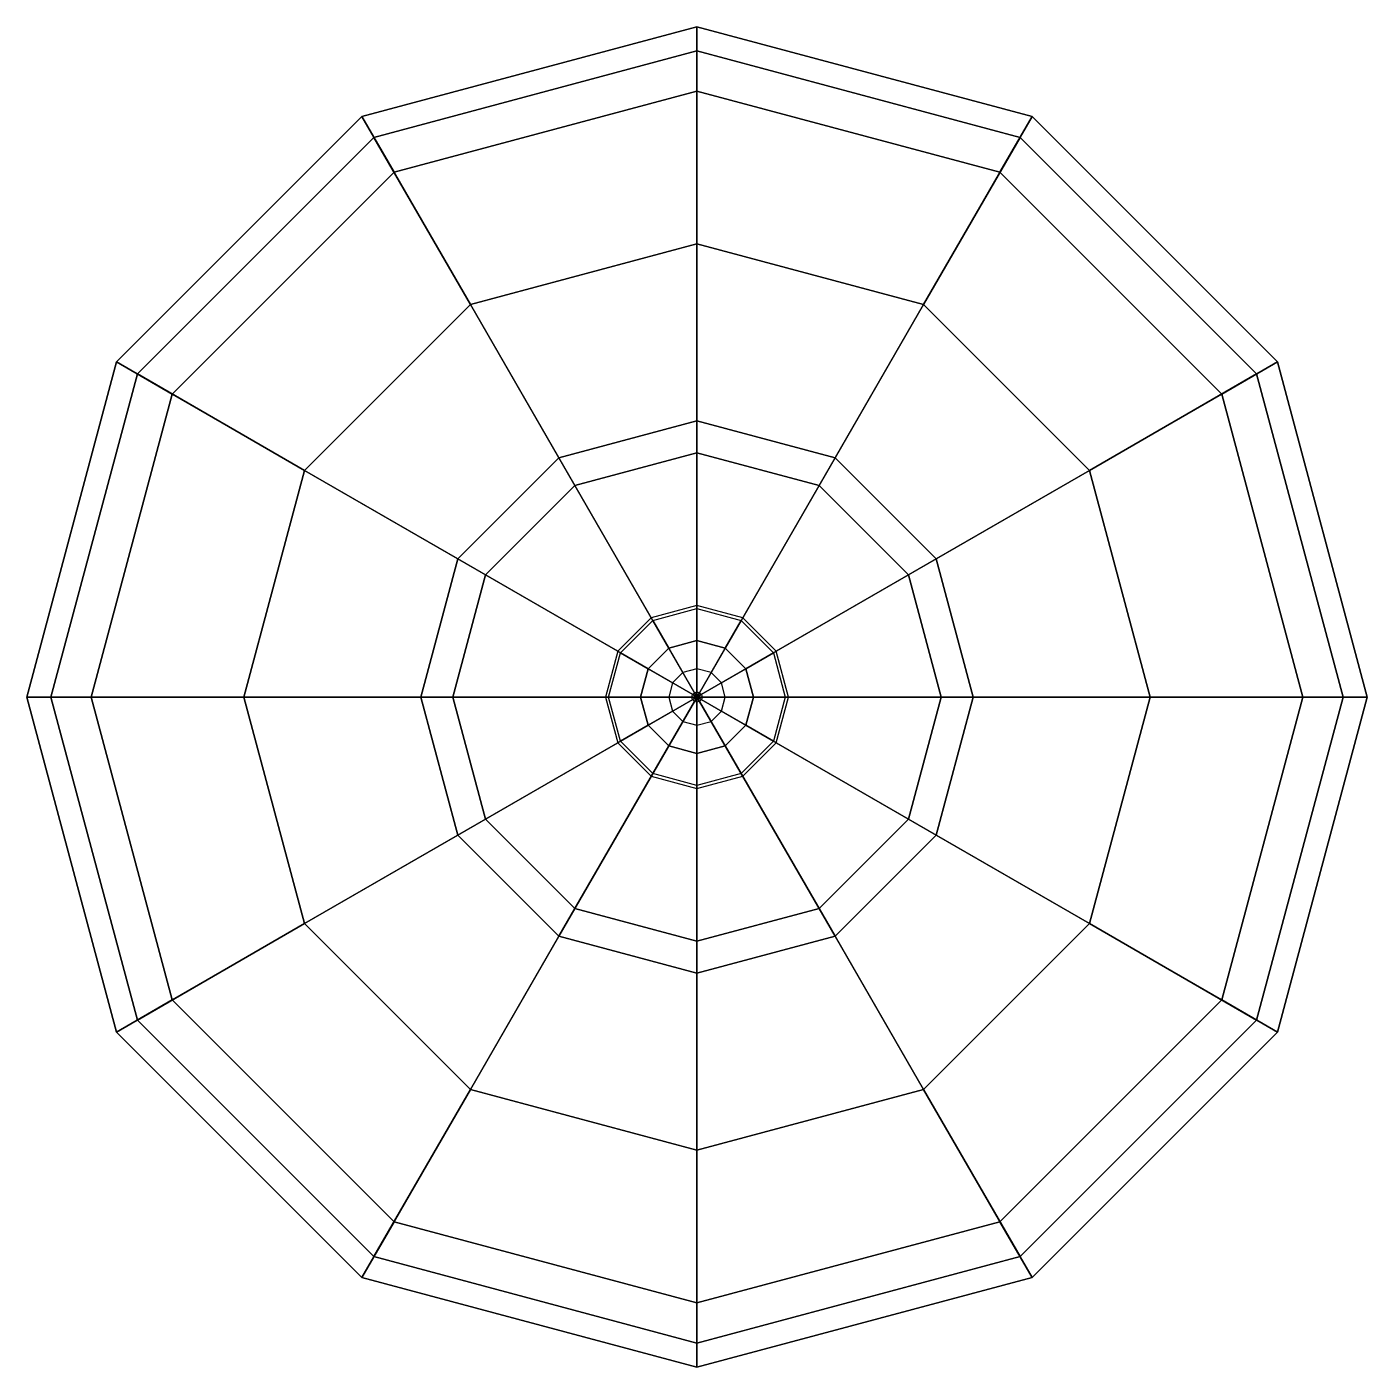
# Model space of a CAD drawing. Extents: x 3700.01 to 3702.85, y 4269.12 to 4271.97.
import ezdxf

# ---------------------------------------------------------------- set-up
doc = ezdxf.new("R2010")
doc.units = 0
doc.header["$LTSCALE"] = 30
doc.header["$MEASUREMENT"] = 0
doc.layers.add('3D', color=4, linetype='CONTINUOUS')

msp = doc.modelspace()

# ---------------------------------------------------------------- linework, layer by layer
at = {"layer": '3D', "color": 3}
for points in [[(3701.4317, 4271.9673, 2.7763), (3701.4317, 4271.8308, 1.9591), (3700.7887, 4271.6585, 1.9591), (3700.7205, 4271.7767, 2.7763)], [(3701.4317, 4271.9161, 3.3157), (3701.4317, 4271.9673, 2.7763), (3700.7205, 4271.7767, 2.7763), (3700.746, 4271.7323, 3.3157)], [(3702.143, 4271.7767, 2.7763), (3702.0748, 4271.6585, 1.9591), (3701.4317, 4271.8308, 1.9591), (3701.4317, 4271.9673, 2.7763)], [(3702.1174, 4271.7323, 3.3157), (3702.143, 4271.7767, 2.7763), (3701.4317, 4271.9673, 2.7763), (3701.4317, 4271.9161, 3.3157)], [(3701.4317, 4271.5066, 3.9859), (3701.4317, 4271.9161, 3.3157), (3700.746, 4271.7323, 3.3157), (3700.9508, 4271.3777, 3.9859)], [(3701.9127, 4271.3777, 3.9859), (3702.1174, 4271.7323, 3.3157), (3701.4317, 4271.9161, 3.3157), (3701.4317, 4271.5066, 3.9859)], [(3701.4317, 4271.8308, 1.9591), (3701.4317, 4271.5066, 1.387), (3700.9508, 4271.3777, 1.387), (3700.7887, 4271.6585, 1.9591)], [(3702.0748, 4271.6585, 1.9591), (3701.9127, 4271.3777, 1.387), (3701.4317, 4271.5066, 1.387), (3701.4317, 4271.8308, 1.9591)], [(3700.7205, 4271.7767, 2.7763), (3700.7887, 4271.6585, 1.9591), (3700.318, 4271.1877, 1.9591), (3700.1998, 4271.256, 2.7763)], [(3700.746, 4271.7323, 3.3157), (3700.7205, 4271.7767, 2.7763), (3700.1998, 4271.256, 2.7763), (3700.2441, 4271.2304, 3.3157)], [(3702.6637, 4271.256, 2.7763), (3702.5455, 4271.1877, 1.9591), (3702.0748, 4271.6585, 1.9591), (3702.143, 4271.7767, 2.7763)], [(3702.6194, 4271.2304, 3.3157), (3702.6637, 4271.256, 2.7763), (3702.143, 4271.7767, 2.7763), (3702.1174, 4271.7323, 3.3157)], [(3700.9508, 4271.3777, 3.9859), (3700.746, 4271.7323, 3.3157), (3700.2441, 4271.2304, 3.3157), (3700.5987, 4271.0256, 3.9859)], [(3702.2647, 4271.0256, 3.9859), (3702.6194, 4271.2304, 3.3157), (3702.1174, 4271.7323, 3.3157), (3701.9127, 4271.3777, 3.9859)], [(3700.7887, 4271.6585, 1.9591), (3700.9508, 4271.3777, 1.387), (3700.5987, 4271.0256, 1.387), (3700.318, 4271.1877, 1.9591)], [(3702.5455, 4271.1877, 1.9591), (3702.2647, 4271.0256, 1.387), (3701.9127, 4271.3777, 1.387), (3702.0748, 4271.6585, 1.9591)], [(3701.4317, 4271.5066, 1.387), (3701.4317, 4271.063, 1.2399), (3701.1726, 4270.9935, 1.2399), (3700.9508, 4271.3777, 1.387)], [(3701.4317, 4271.1312, 4.231), (3701.4317, 4271.5066, 3.9859), (3700.9508, 4271.3777, 3.9859), (3701.1385, 4271.0526, 4.231)], [(3701.9127, 4271.3777, 1.387), (3701.6909, 4270.9935, 1.2399), (3701.4317, 4271.063, 1.2399), (3701.4317, 4271.5066, 1.387)], [(3701.725, 4271.0526, 4.231), (3701.9127, 4271.3777, 3.9859), (3701.4317, 4271.5066, 3.9859), (3701.4317, 4271.1312, 4.231)], [(3700.9508, 4271.3777, 1.387), (3701.1726, 4270.9935, 1.2399), (3700.9829, 4270.8038, 1.2399), (3700.5987, 4271.0256, 1.387)], [(3701.1385, 4271.0526, 4.231), (3700.9508, 4271.3777, 3.9859), (3700.5987, 4271.0256, 3.9859), (3700.9238, 4270.838, 4.231)], [(3702.2647, 4271.0256, 1.387), (3701.8806, 4270.8038, 1.2399), (3701.6909, 4270.9935, 1.2399), (3701.9127, 4271.3777, 1.387)], [(3701.9397, 4270.838, 4.231), (3702.2647, 4271.0256, 3.9859), (3701.9127, 4271.3777, 3.9859), (3701.725, 4271.0526, 4.231)], [(3700.1998, 4271.256, 2.7763), (3700.318, 4271.1877, 1.9591), (3700.1457, 4270.5447, 1.9591), (3700.0092, 4270.5447, 2.7763)], [(3700.2441, 4271.2304, 3.3157), (3700.1998, 4271.256, 2.7763), (3700.0092, 4270.5447, 2.7763), (3700.0604, 4270.5447, 3.3157)], [(3700.5987, 4271.0256, 3.9859), (3700.2441, 4271.2304, 3.3157), (3700.0604, 4270.5447, 3.3157), (3700.4699, 4270.5447, 3.9859)], [(3702.3936, 4270.5447, 3.9859), (3702.8031, 4270.5447, 3.3157), (3702.6194, 4271.2304, 3.3157), (3702.2647, 4271.0256, 3.9859)], [(3702.8543, 4270.5447, 2.7763), (3702.7178, 4270.5447, 1.9591), (3702.5455, 4271.1877, 1.9591), (3702.6637, 4271.256, 2.7763)], [(3702.8031, 4270.5447, 3.3157), (3702.8543, 4270.5447, 2.7763), (3702.6637, 4271.256, 2.7763), (3702.6194, 4271.2304, 3.3157)], [(3700.318, 4271.1877, 1.9591), (3700.5987, 4271.0256, 1.387), (3700.4699, 4270.5447, 1.387), (3700.1457, 4270.5447, 1.9591)], [(3702.7178, 4270.5447, 1.9591), (3702.3936, 4270.5447, 1.387), (3702.2647, 4271.0256, 1.387), (3702.5455, 4271.1877, 1.9591)], [(3701.4317, 4270.534, 4.3128), (3701.4317, 4271.1312, 4.231), (3701.1385, 4271.0526, 4.231), (3701.4371, 4270.5355, 4.3128)], [(3701.4264, 4270.5355, 4.3128), (3701.725, 4271.0526, 4.231), (3701.4317, 4271.1312, 4.231), (3701.4317, 4270.534, 4.3128)], [(3701.4317, 4271.063, 1.2399), (3701.4317, 4270.7388, 1.2072), (3701.3347, 4270.7128, 1.2072), (3701.1726, 4270.9935, 1.2399)], [(3701.6909, 4270.9935, 1.2399), (3701.5288, 4270.7128, 1.2072), (3701.4317, 4270.7388, 1.2072), (3701.4317, 4271.063, 1.2399)], [(3701.4371, 4270.5355, 4.3128), (3701.1385, 4271.0526, 4.231), (3700.9238, 4270.838, 4.231), (3701.441, 4270.5394, 4.3128)], [(3701.4225, 4270.5394, 4.3128), (3701.9397, 4270.838, 4.231), (3701.725, 4271.0526, 4.231), (3701.4264, 4270.5355, 4.3128)], [(3700.5987, 4271.0256, 1.387), (3700.9829, 4270.8038, 1.2399), (3700.9135, 4270.5447, 1.2399), (3700.4699, 4270.5447, 1.387)], [(3700.9238, 4270.838, 4.231), (3700.5987, 4271.0256, 3.9859), (3700.4699, 4270.5447, 3.9859), (3700.8452, 4270.5447, 4.231)], [(3702.3936, 4270.5447, 1.387), (3701.95, 4270.5447, 1.2399), (3701.8806, 4270.8038, 1.2399), (3702.2647, 4271.0256, 1.387)], [(3702.0182, 4270.5447, 4.231), (3702.3936, 4270.5447, 3.9859), (3702.2647, 4271.0256, 3.9859), (3701.9397, 4270.838, 4.231)], [(3701.1726, 4270.9935, 1.2399), (3701.3347, 4270.7128, 1.2072), (3701.2637, 4270.6417, 1.2072), (3700.9829, 4270.8038, 1.2399)], [(3701.8806, 4270.8038, 1.2399), (3701.5998, 4270.6417, 1.2072), (3701.5288, 4270.7128, 1.2072), (3701.6909, 4270.9935, 1.2399)], [(3701.441, 4270.5394, 4.3128), (3700.9238, 4270.838, 4.231), (3700.8452, 4270.5447, 4.231), (3701.4424, 4270.5447, 4.3128)], [(3701.4211, 4270.5447, 4.3128), (3702.0182, 4270.5447, 4.231), (3701.9397, 4270.838, 4.231), (3701.4225, 4270.5394, 4.3128)], [(3700.9829, 4270.8038, 1.2399), (3701.2637, 4270.6417, 1.2072), (3701.2377, 4270.5447, 1.2072), (3700.9135, 4270.5447, 1.2399)], [(3701.95, 4270.5447, 1.2399), (3701.6258, 4270.5447, 1.2072), (3701.5998, 4270.6417, 1.2072), (3701.8806, 4270.8038, 1.2399)], [(3701.4424, 4270.5447, 4.3128), (3700.8452, 4270.5447, 4.231), (3700.9238, 4270.2514, 4.231), (3701.441, 4270.55, 4.3128)], [(3701.441, 4270.55, 4.3128), (3700.9238, 4270.2514, 4.231), (3701.1385, 4270.0368, 4.231), (3701.4371, 4270.5539, 4.3128)], [(3701.4371, 4270.5539, 4.3128), (3701.1385, 4270.0368, 4.231), (3701.4317, 4269.9582, 4.231), (3701.4317, 4270.5554, 4.3128)], [(3701.4225, 4270.55, 4.3128), (3701.9397, 4270.2514, 4.231), (3702.0182, 4270.5447, 4.231), (3701.4211, 4270.5447, 4.3128)], [(3701.4264, 4270.5539, 4.3128), (3701.725, 4270.0368, 4.231), (3701.9397, 4270.2514, 4.231), (3701.4225, 4270.55, 4.3128)], [(3701.4317, 4270.5554, 4.3128), (3701.4317, 4269.9582, 4.231), (3701.725, 4270.0368, 4.231), (3701.4264, 4270.5539, 4.3128)], [(3700.0092, 4270.5447, 2.7763), (3700.1457, 4270.5447, 1.9591), (3700.318, 4269.9017, 1.9591), (3700.1998, 4269.8334, 2.7763)], [(3700.0604, 4270.5447, 3.3157), (3700.0092, 4270.5447, 2.7763), (3700.1998, 4269.8334, 2.7763), (3700.2441, 4269.859, 3.3157)], [(3700.4699, 4270.5447, 3.9859), (3700.0604, 4270.5447, 3.3157), (3700.2441, 4269.859, 3.3157), (3700.5987, 4270.0638, 3.9859)], [(3700.1457, 4270.5447, 1.9591), (3700.4699, 4270.5447, 1.387), (3700.5987, 4270.0638, 1.387), (3700.318, 4269.9017, 1.9591)], [(3700.4699, 4270.5447, 1.387), (3700.9135, 4270.5447, 1.2399), (3700.9829, 4270.2856, 1.2399), (3700.5987, 4270.0638, 1.387)], [(3700.8452, 4270.5447, 4.231), (3700.4699, 4270.5447, 3.9859), (3700.5987, 4270.0638, 3.9859), (3700.9238, 4270.2514, 4.231)], [(3700.9135, 4270.5447, 1.2399), (3701.2377, 4270.5447, 1.2072), (3701.2637, 4270.4477, 1.2072), (3700.9829, 4270.2856, 1.2399)], [(3701.8806, 4270.2856, 1.2399), (3701.5998, 4270.4477, 1.2072), (3701.6258, 4270.5447, 1.2072), (3701.95, 4270.5447, 1.2399)], [(3702.2647, 4270.0638, 1.387), (3701.8806, 4270.2856, 1.2399), (3701.95, 4270.5447, 1.2399), (3702.3936, 4270.5447, 1.387)], [(3701.9397, 4270.2514, 4.231), (3702.2647, 4270.0638, 3.9859), (3702.3936, 4270.5447, 3.9859), (3702.0182, 4270.5447, 4.231)], [(3702.5455, 4269.9017, 1.9591), (3702.2647, 4270.0638, 1.387), (3702.3936, 4270.5447, 1.387), (3702.7178, 4270.5447, 1.9591)], [(3702.2647, 4270.0638, 3.9859), (3702.6194, 4269.859, 3.3157), (3702.8031, 4270.5447, 3.3157), (3702.3936, 4270.5447, 3.9859)], [(3702.6637, 4269.8334, 2.7763), (3702.5455, 4269.9017, 1.9591), (3702.7178, 4270.5447, 1.9591), (3702.8543, 4270.5447, 2.7763)], [(3702.6194, 4269.859, 3.3157), (3702.6637, 4269.8334, 2.7763), (3702.8543, 4270.5447, 2.7763), (3702.8031, 4270.5447, 3.3157)], [(3700.9829, 4270.2856, 1.2399), (3701.2637, 4270.4477, 1.2072), (3701.3347, 4270.3766, 1.2072), (3701.1726, 4270.0959, 1.2399)], [(3701.6909, 4270.0959, 1.2399), (3701.5288, 4270.3766, 1.2072), (3701.5998, 4270.4477, 1.2072), (3701.8806, 4270.2856, 1.2399)], [(3701.1726, 4270.0959, 1.2399), (3701.3347, 4270.3766, 1.2072), (3701.4317, 4270.3506, 1.2072), (3701.4317, 4270.0264, 1.2399)], [(3701.4317, 4270.0264, 1.2399), (3701.4317, 4270.3506, 1.2072), (3701.5288, 4270.3766, 1.2072), (3701.6909, 4270.0959, 1.2399)], [(3700.5987, 4270.0638, 1.387), (3700.9829, 4270.2856, 1.2399), (3701.1726, 4270.0959, 1.2399), (3700.9508, 4269.7117, 1.387)], [(3701.9127, 4269.7117, 1.387), (3701.6909, 4270.0959, 1.2399), (3701.8806, 4270.2856, 1.2399), (3702.2647, 4270.0638, 1.387)], [(3700.9238, 4270.2514, 4.231), (3700.5987, 4270.0638, 3.9859), (3700.9508, 4269.7117, 3.9859), (3701.1385, 4270.0368, 4.231)], [(3701.725, 4270.0368, 4.231), (3701.9127, 4269.7117, 3.9859), (3702.2647, 4270.0638, 3.9859), (3701.9397, 4270.2514, 4.231)], [(3700.9508, 4269.7117, 1.387), (3701.1726, 4270.0959, 1.2399), (3701.4317, 4270.0264, 1.2399), (3701.4317, 4269.5828, 1.387)], [(3701.4317, 4269.5828, 1.387), (3701.4317, 4270.0264, 1.2399), (3701.6909, 4270.0959, 1.2399), (3701.9127, 4269.7117, 1.387)], [(3700.5987, 4270.0638, 3.9859), (3700.2441, 4269.859, 3.3157), (3700.746, 4269.3571, 3.3157), (3700.9508, 4269.7117, 3.9859)], [(3700.318, 4269.9017, 1.9591), (3700.5987, 4270.0638, 1.387), (3700.9508, 4269.7117, 1.387), (3700.7887, 4269.4309, 1.9591)], [(3702.0748, 4269.4309, 1.9591), (3701.9127, 4269.7117, 1.387), (3702.2647, 4270.0638, 1.387), (3702.5455, 4269.9017, 1.9591)], [(3701.9127, 4269.7117, 3.9859), (3702.1174, 4269.3571, 3.3157), (3702.6194, 4269.859, 3.3157), (3702.2647, 4270.0638, 3.9859)], [(3701.1385, 4270.0368, 4.231), (3700.9508, 4269.7117, 3.9859), (3701.4317, 4269.5828, 3.9859), (3701.4317, 4269.9582, 4.231)], [(3701.4317, 4269.9582, 4.231), (3701.4317, 4269.5828, 3.9859), (3701.9127, 4269.7117, 3.9859), (3701.725, 4270.0368, 4.231)], [(3700.1998, 4269.8334, 2.7763), (3700.318, 4269.9017, 1.9591), (3700.7887, 4269.4309, 1.9591), (3700.7205, 4269.3127, 2.7763)], [(3702.143, 4269.3127, 2.7763), (3702.0748, 4269.4309, 1.9591), (3702.5455, 4269.9017, 1.9591), (3702.6637, 4269.8334, 2.7763)], [(3700.2441, 4269.859, 3.3157), (3700.1998, 4269.8334, 2.7763), (3700.7205, 4269.3127, 2.7763), (3700.746, 4269.3571, 3.3157)], [(3702.1174, 4269.3571, 3.3157), (3702.143, 4269.3127, 2.7763), (3702.6637, 4269.8334, 2.7763), (3702.6194, 4269.859, 3.3157)], [(3700.9508, 4269.7117, 3.9859), (3700.746, 4269.3571, 3.3157), (3701.4317, 4269.1733, 3.3157), (3701.4317, 4269.5828, 3.9859)], [(3700.7887, 4269.4309, 1.9591), (3700.9508, 4269.7117, 1.387), (3701.4317, 4269.5828, 1.387), (3701.4317, 4269.2586, 1.9591)], [(3701.4317, 4269.2586, 1.9591), (3701.4317, 4269.5828, 1.387), (3701.9127, 4269.7117, 1.387), (3702.0748, 4269.4309, 1.9591)], [(3701.4317, 4269.5828, 3.9859), (3701.4317, 4269.1733, 3.3157), (3702.1174, 4269.3571, 3.3157), (3701.9127, 4269.7117, 3.9859)], [(3700.7205, 4269.3127, 2.7763), (3700.7887, 4269.4309, 1.9591), (3701.4317, 4269.2586, 1.9591), (3701.4317, 4269.1221, 2.7763)], [(3701.4317, 4269.1221, 2.7763), (3701.4317, 4269.2586, 1.9591), (3702.0748, 4269.4309, 1.9591), (3702.143, 4269.3127, 2.7763)], [(3700.746, 4269.3571, 3.3157), (3700.7205, 4269.3127, 2.7763), (3701.4317, 4269.1221, 2.7763), (3701.4317, 4269.1733, 3.3157)], [(3701.4317, 4269.1733, 3.3157), (3701.4317, 4269.1221, 2.7763), (3702.143, 4269.3127, 2.7763), (3702.1174, 4269.3571, 3.3157)]]:
    msp.add_3dface(points, dxfattribs=at)
at = {"layer": '3D', "color": 34}
for points in [[(3701.4317, 4270.6647, 0.3002), (3701.3717, 4270.6486, 0.3002), (3701.338, 4270.7071), (3701.4317, 4270.7322)], [(3701.4917, 4270.6486, 0.3002), (3701.4317, 4270.6647, 0.3002), (3701.4317, 4270.7322), (3701.5255, 4270.7071)], [(3701.3717, 4270.6486, 0.3002), (3701.3278, 4270.6047, 0.3002), (3701.2694, 4270.6384), (3701.338, 4270.7071)], [(3701.5357, 4270.6047, 0.3002), (3701.4917, 4270.6486, 0.3002), (3701.5255, 4270.7071), (3701.5941, 4270.6384)], [(3701.4317, 4270.6047, 1.207), (3701.4017, 4270.5967, 1.207), (3701.3717, 4270.6486, 0.3002), (3701.4317, 4270.6647, 0.3002)], [(3701.4617, 4270.5967, 1.207), (3701.4317, 4270.6047, 1.207), (3701.4317, 4270.6647, 0.3002), (3701.4917, 4270.6486, 0.3002)], [(3701.3278, 4270.6047, 0.3002), (3701.3117, 4270.5447, 0.3002), (3701.2442, 4270.5447), (3701.2694, 4270.6384)], [(3701.4017, 4270.5967, 1.207), (3701.3798, 4270.5747, 1.207), (3701.3278, 4270.6047, 0.3002), (3701.3717, 4270.6486, 0.3002)], [(3701.4837, 4270.5747, 1.207), (3701.4617, 4270.5967, 1.207), (3701.4917, 4270.6486, 0.3002), (3701.5357, 4270.6047, 0.3002)], [(3701.5517, 4270.5447, 0.3002), (3701.5357, 4270.6047, 0.3002), (3701.5941, 4270.6384), (3701.6192, 4270.5447)], [(3701.3798, 4270.5747, 1.207), (3701.3717, 4270.5447, 1.207), (3701.3117, 4270.5447, 0.3002), (3701.3278, 4270.6047, 0.3002)], [(3701.4917, 4270.5447, 1.207), (3701.4837, 4270.5747, 1.207), (3701.5357, 4270.6047, 0.3002), (3701.5517, 4270.5447, 0.3002)], [(3701.3117, 4270.5447, 0.3002), (3701.3278, 4270.4847, 0.3002), (3701.2694, 4270.451), (3701.2442, 4270.5447)], [(3701.3717, 4270.5447, 1.207), (3701.3798, 4270.5147, 1.207), (3701.3278, 4270.4847, 0.3002), (3701.3117, 4270.5447, 0.3002)], [(3701.4837, 4270.5147, 1.207), (3701.4917, 4270.5447, 1.207), (3701.5517, 4270.5447, 0.3002), (3701.5357, 4270.4847, 0.3002)], [(3701.5357, 4270.4847, 0.3002), (3701.5517, 4270.5447, 0.3002), (3701.6192, 4270.5447), (3701.5941, 4270.451)], [(3701.3798, 4270.5147, 1.207), (3701.4017, 4270.4927, 1.207), (3701.3717, 4270.4408, 0.3002), (3701.3278, 4270.4847, 0.3002)], [(3701.4017, 4270.4927, 1.207), (3701.4317, 4270.4847, 1.207), (3701.4317, 4270.4247, 0.3002), (3701.3717, 4270.4408, 0.3002)], [(3701.4317, 4270.4847, 1.207), (3701.4617, 4270.4927, 1.207), (3701.4917, 4270.4408, 0.3002), (3701.4317, 4270.4247, 0.3002)], [(3701.4617, 4270.4927, 1.207), (3701.4837, 4270.5147, 1.207), (3701.5357, 4270.4847, 0.3002), (3701.4917, 4270.4408, 0.3002)], [(3701.3278, 4270.4847, 0.3002), (3701.3717, 4270.4408, 0.3002), (3701.338, 4270.3823), (3701.2694, 4270.451)], [(3701.4917, 4270.4408, 0.3002), (3701.5357, 4270.4847, 0.3002), (3701.5941, 4270.451), (3701.5255, 4270.3823)], [(3701.3717, 4270.4408, 0.3002), (3701.4317, 4270.4247, 0.3002), (3701.4317, 4270.3572), (3701.338, 4270.3823)], [(3701.4317, 4270.4247, 0.3002), (3701.4917, 4270.4408, 0.3002), (3701.5255, 4270.3823), (3701.4317, 4270.3572)]]:
    msp.add_3dface(points, dxfattribs=at)

doc.saveas('drawing.dxf')
